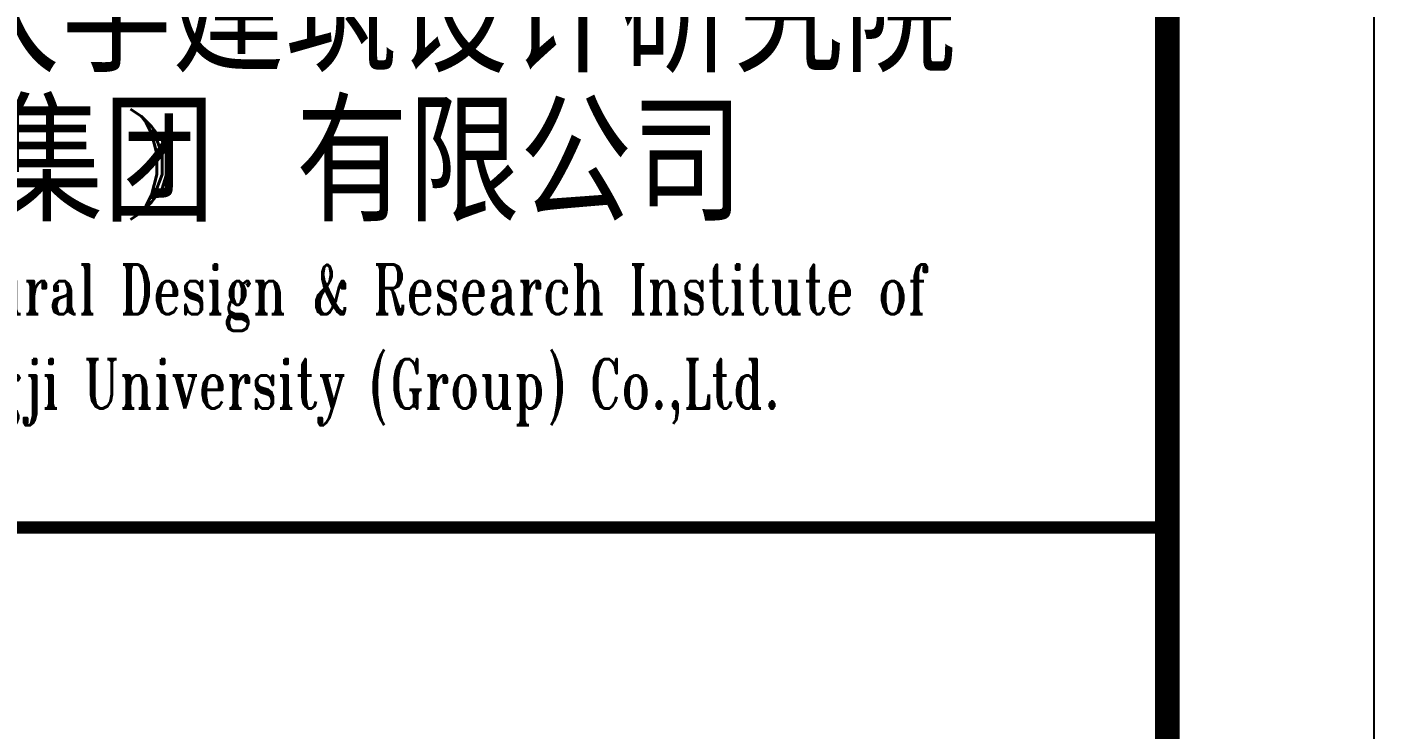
# Model space of a CAD drawing. Extents: x 1914156 to 2010983, y 1234267 to 1358917.
# Drawn here: x 1991740 to 1998256, y 1329942 to 1333338 of the extents above; entities that cross this region are included whole.
import ezdxf
from ezdxf.enums import TextEntityAlignment as Align

# ---------------------------------------------------------------- set-up
doc = ezdxf.new("R2010")
doc.units = 0
doc.header["$LTSCALE"] = 30
doc.layers.get('0').update_dxf_attribs({"linetype": 'CONTINUOUS'})
doc.layers.add('s-图框', color=7, linetype='CONTINUOUS')
doc.layers.add('图框', color=85, linetype='CONTINUOUS')
doc.styles.add('TKZ1_tjhts.shx', font='tjromant.shx', dxfattribs={"bigfont": 'tjhts.shx'})

# ---------------------------------------------------------------- blocks, each defined once
blk = doc.blocks.new('TJAD_TK_LOGO')
at = {"style": 'TKZ1_tjhts.shx', "width": 0.7}
for s, p in [('Architectural Design & Research Institute of', (0.6, -1.0814)), ('Tongji University (Group) Co.,Ltd.', (0.6, -1.2887))]:
    blk.add_text(s, height=0.108983, dxfattribs=at).set_placement(p, align=Align.MIDDLE_CENTER)
at = {"layer": '图框', "style": 'TKZ1_tjhts.shx'}
for s, height, p in [('同济大学建筑设计研究院', 0.258835, (0.6, -0.4754)), ('集团 有限公司', 0.25884, (0.6594, -0.8031))]:
    blk.add_text(s, height=height, dxfattribs=at).set_placement(p, align=Align.MIDDLE_CENTER)
at = {"layer": '图框', "style": 'TKZ1_tjhts.shx', "width": 1.7}
blk.add_text('(  )', height=0.15893, dxfattribs=at).set_placement((-0.44, -0.8747))
blk = doc.blocks.new('TJAD_TK_A1')
at = {"layer": '图框'}
blk.add_line((1341.379, 356.449), (1341.379, 950.449), dxfattribs=at)
at = {"layer": '图框', "const_width": 1.2}
blk.add_lwpolyline([(1331.379, 940.449), (525.379, 940.449), (525.379, 366.449), (1331.379, 366.449)], close=True, dxfattribs=at)
at = {"layer": '图框', "const_width": 0.6}
blk.add_lwpolyline([(1251.379, 670.449), (1331.379, 670.449)], dxfattribs=at)
at = {"color": 1, "xscale": 22.02171320475964, "yscale": 22.02171320475964, "zscale": 22.02171320475958}
blk.add_blockref('TJAD_TK_LOGO', (1278.166, 705.775), dxfattribs=at)

msp = doc.modelspace()

# ---------------------------------------------------------------- block references
at = {"layer": 's-图框', "xscale": 100, "yscale": 100, "zscale": 100}
msp.add_blockref('TJAD_TK_A1', (1864118.4, 1263872.1), dxfattribs=at)

doc.saveas('drawing.dxf')
